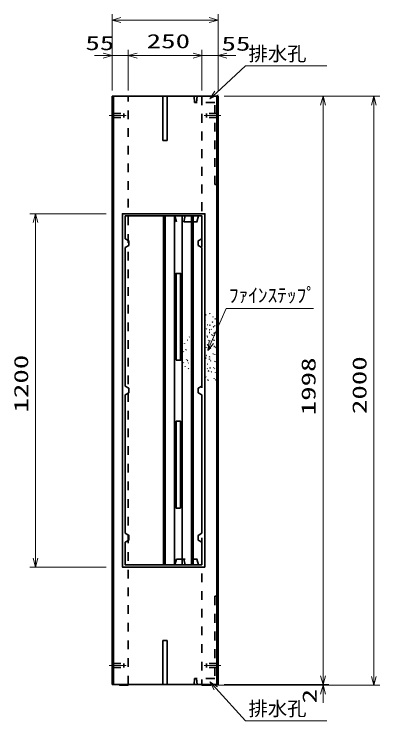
# Model space of a CAD drawing. Units: millimetres on the paper. Extents: x 0 to 1219, y 9 to 859.
# Drawn here: x 525.1 to 587.2, y 539.1 to 659.1 of the extents above; entities that cross this region are included whole.
import ezdxf
from ezdxf.enums import TextEntityAlignment as Align

# ---------------------------------------------------------------- set-up
doc = ezdxf.new("R2010")
doc.units = ezdxf.units.MM
doc.linetypes.add('USER2', pattern=[18.5, 12, -1.5, 3.5, -1.5])
doc.linetypes.add('USER3', pattern=[3, 1.5, -1.5])
for name, color, linetype, lineweight in [('D-BMK（構造物基準線）', 2, 'USER2', 18), ('D-STR-DIM（寸法）', 7, 'Continuous', 13), ('D-STR-HTXT（WS-旗）', 7, 'Continuous', 13), ('D-STR-HTXT（旗上げ）', 7, 'Continuous', 13), ('D-STR（構造物）', 1, 'Continuous', 35)]:
    doc.layers.add(name, color=color, linetype=linetype, lineweight=lineweight)
doc.styles.add('ＭＳ ゴシック', font='')
doc.styles.get('ＭＳ ゴシック').set_extended_font_data('MS Gothic')

# ---------------------------------------------------------------- blocks, each defined once
blk = doc.blocks.new('_Open30')
at = {"color": 7, "linetype": 'Continuous', "lineweight": 13}
for p, q in [((-1, 0.2679), (0, 0)), ((0, 0), (-1, -0.2679)), ((0, 0), (-1, 0))]:
    blk.add_line(p, q, dxfattribs=at)

msp = doc.modelspace()

# ---------------------------------------------------------------- linework, layer by layer
at = {"layer": 'D-BMK（構造物基準線）'}
for p, q in [((541.273, 641.942), (544.123, 641.942)), ((541.273, 641.942), (544.123, 641.942)), ((560.198, 641.942), (557.348, 641.942)), ((560.198, 641.942), (557.348, 641.942)), ((541.273, 548.542), (544.123, 548.542)), ((541.273, 548.542), (544.123, 548.542)), ((560.198, 548.542), (557.348, 548.542)), ((560.198, 548.542), (557.348, 548.542))]:
    msp.add_line(p, q, dxfattribs=at)
at = {"layer": 'D-STR-DIM（寸法）'}
for p, q in [((541.735, 653.088), (541.735, 659.139)), ((559.735, 653.119), (559.735, 659.139)), ((543.235, 658.139), (558.235, 658.139)), ((541.735, 646.192), (541.735, 653.088)), ((544.485, 646.244), (544.485, 653.088)), ((544.485, 646.192), (544.485, 653.088)), ((556.985, 646.192), (556.985, 653.088)), ((556.985, 646.228), (556.985, 653.088)), ((559.735, 646.162), (559.735, 653.088)), ((540.235, 652.088), (538.735, 652.088)), ((541.735, 652.088), (544.485, 652.088)), ((545.985, 652.088), (547.485, 652.088)), ((545.985, 652.088), (555.485, 652.088)), ((555.485, 652.088), (553.985, 652.088)), ((556.985, 652.088), (559.735, 652.088)), ((561.235, 652.088), (562.735, 652.088)), ((560.735, 645.192), (578.524, 645.192)), ((577.087, 645.192), (587.164, 645.192)), ((577.524, 546.792), (577.524, 643.692)), ((586.164, 546.692), (586.164, 643.692)), ((540.735, 625.242), (527.772, 625.242)), ((528.772, 566.742), (528.772, 623.742)), ((540.735, 565.242), (527.772, 565.242)), ((577.524, 546.792), (577.524, 548.292)), ((559.485, 545.192), (578.524, 545.192)), ((560.735, 545.292), (578.524, 545.292)), ((560.735, 545.292), (578.524, 545.292)), ((576.087, 545.192), (587.164, 545.192)), ((577.524, 545.292), (577.524, 545.192)), ((577.524, 543.692), (577.524, 542.192))]:
    msp.add_line(p, q, dxfattribs=at)
at = {"layer": 'D-STR-HTXT（WS-旗）'}
for points in [[(578.189, 650.338), (564.401, 650.338), (559.443, 645.749)], [(578.189, 539.143), (564.401, 539.143), (559.353, 544.676)]]:
    msp.add_lwpolyline(points, dxfattribs=at)
at = {"layer": 'D-STR-HTXT（旗上げ）'}
msp.add_lwpolyline([(575.908, 609.151), (561.078, 609.151), (558.579, 603.4)], dxfattribs=at)
at = {"layer": 'D-STR（構造物）'}
for p, q in [((541.735, 545.292), (541.735, 645.192)), ((559.735, 645.192), (541.735, 645.192)), ((541.735, 545.292), (541.735, 645.192)), ((559.735, 645.192), (541.735, 645.192)), ((541.985, 545.292), (541.985, 645.192)), ((541.985, 545.292), (541.985, 645.192)), ((550.36, 645.192), (550.36, 637.692)), ((550.36, 645.192), (550.36, 637.692)), ((551.11, 645.192), (551.11, 637.692)), ((551.11, 645.192), (551.11, 637.692)), ((559.485, 645.192), (559.485, 545.292)), ((559.485, 645.192), (559.485, 545.292)), ((559.735, 645.192), (559.735, 545.292)), ((559.735, 645.192), (559.735, 545.292)), ((551.11, 637.692), (550.36, 637.692)), ((551.11, 637.692), (550.36, 637.692)), ((550.491, 624.867), (550.491, 565.617)), ((550.741, 624.867), (550.741, 565.617)), ((552.36, 624.867), (552.36, 565.617)), ((553.61, 624.867), (553.61, 565.617)), ((555.23, 624.867), (555.23, 565.617)), ((555.48, 624.867), (555.48, 565.617)), ((543.985, 619.495), (543.985, 595.992)), ((556.985, 595.992), (556.985, 619.495)), ((557.503, 607.24), (557.556, 607.187)), ((557.556, 607.187), (557.61, 607.24)), ((557.618, 608.094), (557.69, 608.075)), ((558.243, 608.27), (558.301, 608.318)), ((558.301, 608.318), (558.349, 608.26)), ((558.819, 607.764), (558.894, 607.764)), ((559.166, 607.379), (559.219, 607.432)), ((559.219, 607.432), (559.272, 607.379)), ((557.984, 606.367), (557.91, 606.38)), ((558.323, 606.296), (558.348, 606.367)), ((558.802, 606.831), (558.73, 606.812)), ((558.783, 606.904), (558.802, 606.831)), ((558.919, 605.994), (558.932, 606.068)), ((558.932, 606.068), (559.006, 606.055)), ((559.114, 606.194), (559.176, 606.237)), ((559.176, 606.237), (559.219, 606.175)), ((555.304, 604.849), (555.251, 604.902)), ((555.304, 604.849), (555.357, 604.902)), ((557.767, 605.694), (557.705, 605.651)), ((557.767, 605.694), (557.81, 605.633)), ((558.201, 605.518), (558.262, 605.561)), ((558.309, 605.09), (558.235, 605.097)), ((558.262, 605.561), (558.305, 605.499)), ((558.531, 605.621), (558.599, 605.652)), ((559.047, 604.942), (559.084, 605.007)), ((559.084, 605.007), (559.149, 604.97)), ((554.522, 603.759), (554.597, 603.766)), ((554.832, 604.266), (554.851, 604.339)), ((555.279, 604.142), (555.344, 604.179)), ((557.878, 604.281), (557.953, 604.281)), ((557.897, 604.452), (557.884, 604.525)), ((558.121, 603.759), (558.049, 603.74)), ((558.284, 603.722), (558.345, 603.679)), ((558.345, 603.679), (558.302, 603.618)), ((558.653, 604.674), (558.605, 604.732)), ((558.764, 604.616), (558.703, 604.573)), ((558.807, 604.555), (558.764, 604.616)), ((558.965, 603.767), (559.039, 603.78)), ((559.056, 604.564), (558.982, 604.577)), ((559.039, 603.78), (559.052, 603.706)), ((559.043, 604.49), (559.056, 604.564)), ((554.044, 603.144), (554.05, 603.219)), ((555.298, 603.052), (555.33, 602.984)), ((557.727, 602.563), (557.69, 602.498)), ((557.891, 602.943), (557.963, 602.963)), ((557.963, 602.963), (557.944, 603.035)), ((558.405, 602.396), (558.343, 602.353)), ((558.405, 602.396), (558.448, 602.335)), ((559.095, 602.712), (559.021, 602.699)), ((559.108, 602.638), (559.095, 602.712)), ((559.337, 602.541), (559.275, 602.584)), ((559.294, 602.48), (559.337, 602.541)), ((553.893, 601.807), (553.84, 601.86)), ((554.262, 602.108), (554.294, 602.176)), ((557.718, 601.153), (557.775, 601.201)), ((557.775, 601.201), (557.727, 601.259)), ((558.15, 602.206), (558.137, 602.133)), ((558.845, 601.409), (558.907, 601.452)), ((558.907, 601.452), (558.95, 601.39)), ((559.198, 601.4), (559.185, 601.326)), ((553.901, 599.98), (553.875, 599.91)), ((554.355, 600.445), (554.335, 600.517)), ((554.539, 600.357), (554.474, 600.32)), ((554.539, 600.357), (554.576, 600.292)), ((557.73, 600.739), (557.656, 600.745)), ((558.264, 600.595), (558.192, 600.575)), ((558.284, 600.968), (558.212, 600.988)), ((558.283, 600.522), (558.264, 600.595)), ((558.265, 600.896), (558.284, 600.968)), ((558.45, 600.237), (558.508, 600.285)), ((558.508, 600.285), (558.459, 600.343)), ((559.204, 600.203), (559.197, 600.128)), ((554.12, 599.334), (554.151, 599.266)), ((554.643, 598.91), (554.7, 598.958)), ((554.663, 599.888), (554.716, 599.941)), ((554.7, 598.958), (554.748, 598.9)), ((555.279, 599.396), (555.298, 599.469)), ((557.938, 598.913), (557.87, 598.945)), ((557.878, 599.692), (557.953, 599.692)), ((558.39, 599.084), (558.318, 599.104)), ((558.39, 599.084), (558.371, 599.012)), ((558.975, 599.082), (558.981, 599.157)), ((559.171, 598.929), (559.123, 598.987)), ((558.045, 598.556), (558.12, 598.549)), ((558.12, 598.549), (558.114, 598.474)), ((558.614, 598.401), (558.556, 598.353)), ((558.566, 598.459), (558.614, 598.401)), ((559.303, 598.244), (559.31, 598.319)), ((557.675, 597.536), (557.728, 597.482)), ((557.976, 597.061), (558.044, 597.029)), ((558.044, 597.029), (558.012, 596.961)), ((559.081, 597.198), (559.087, 597.273)), ((559.22, 596.997), (559.277, 597.045)), ((559.277, 597.045), (559.229, 597.103)), ((543.985, 594.492), (543.985, 570.989)), ((556.985, 570.989), (556.985, 594.492)), ((556.985, 565.617), (556.985, 569.489)), ((556.389, 565.617), (556.985, 565.617)), ((550.36, 545.292), (550.36, 552.792)), ((551.11, 552.792), (550.36, 552.792)), ((550.36, 545.292), (550.36, 552.792)), ((551.11, 552.792), (550.36, 552.792)), ((551.11, 545.292), (551.11, 552.792)), ((551.11, 545.292), (551.11, 552.792)), ((559.735, 545.292), (541.735, 545.292)), ((559.735, 545.292), (541.735, 545.292)), ((542.986, 545.192), (542.885, 545.292)), ((542.986, 545.192), (542.885, 545.292)), ((544.485, 545.192), (542.986, 545.192)), ((544.485, 545.192), (542.986, 545.192)), ((544.485, 545.192), (544.585, 545.292)), ((544.485, 545.192), (544.585, 545.292)), ((556.985, 545.192), (556.885, 545.292)), ((556.985, 545.192), (556.885, 545.292)), ((556.985, 545.192), (558.485, 545.192)), ((556.985, 545.192), (558.485, 545.192)), ((558.485, 545.192), (558.585, 545.292)), ((558.485, 545.192), (558.585, 545.292))]:
    msp.add_line(p, q, dxfattribs=at)
at = {"layer": 'D-STR（構造物）', "linetype": 'USER3'}
for p, q in [((544.485, 545.292), (544.485, 645.192)), ((544.485, 545.292), (544.485, 645.192)), ((556.087, 644.142), (556.161, 645.192)), ((556.087, 644.142), (556.161, 645.192)), ((556.985, 645.192), (556.985, 545.292)), ((556.985, 645.192), (556.985, 545.292)), ((559.16, 630.192), (559.16, 644.142)), ((559.16, 630.192), (559.16, 644.142)), ((541.735, 642.292), (543.736, 642.292)), ((541.735, 642.292), (543.736, 642.292)), ((543.736, 641.592), (543.736, 642.292)), ((543.736, 641.592), (543.736, 642.292)), ((559.735, 642.292), (557.735, 642.292)), ((557.735, 641.592), (557.735, 642.292)), ((559.735, 642.292), (557.735, 642.292)), ((557.735, 641.592), (557.735, 642.292)), ((541.735, 641.592), (543.736, 641.592)), ((541.735, 641.592), (543.736, 641.592)), ((559.735, 641.592), (557.735, 641.592)), ((559.735, 641.592), (557.735, 641.592)), ((559.16, 630.192), (559.735, 630.192)), ((559.16, 630.192), (559.735, 630.192)), ((553.906, 623.867), (554.155, 624.867)), ((554.155, 565.617), (553.906, 566.617)), ((559.16, 560.292), (559.16, 546.342)), ((559.16, 560.292), (559.735, 560.292)), ((559.16, 560.292), (559.16, 546.342)), ((559.16, 560.292), (559.735, 560.292)), ((541.735, 548.892), (543.736, 548.892)), ((541.735, 548.892), (543.736, 548.892)), ((543.736, 548.892), (543.736, 548.192)), ((543.736, 548.892), (543.736, 548.192)), ((557.735, 548.892), (557.735, 548.192)), ((559.735, 548.892), (557.735, 548.892)), ((557.735, 548.892), (557.735, 548.192)), ((559.735, 548.892), (557.735, 548.892)), ((541.735, 548.192), (543.736, 548.192)), ((541.735, 548.192), (543.736, 548.192)), ((559.735, 548.192), (557.735, 548.192)), ((559.735, 548.192), (557.735, 548.192)), ((556.087, 546.342), (556.161, 545.292)), ((556.087, 546.342), (556.161, 545.292))]:
    msp.add_line(p, q, dxfattribs=at)
for points in [[(559.16, 644.142), (555.721, 644.142), (555.641, 645.192)], [(559.16, 644.142), (555.721, 644.142), (555.641, 645.192)], [(555.4, 623.867), (552.669, 623.867), (552.401, 624.868)], [(552.401, 565.616), (552.669, 566.617), (555.4, 566.617)], [(559.16, 546.342), (555.721, 546.342), (555.641, 545.292)], [(559.16, 546.342), (555.721, 546.342), (555.641, 545.292)]]:
    msp.add_lwpolyline(points, dxfattribs=at)
at = {"layer": 'D-STR（構造物）'}
for points in [[(557.485, 565.242), (557.485, 625.242), (543.485, 625.242), (543.485, 565.242)], [(555.359, 624.867), (555.4, 623.867), (556.137, 623.867), (556.389, 624.867)], [(552.61, 600.367), (553.36, 600.367), (553.36, 615.117), (552.61, 615.117)], [(553.36, 575.267), (553.36, 590.017), (552.61, 590.017), (552.61, 575.267)], [(555.4, 566.617), (555.359, 565.617), (556.389, 565.617), (556.137, 566.617)]]:
    msp.add_lwpolyline(points, close=True, dxfattribs=at)
for points in [[(555.359, 624.867), (543.985, 624.867), (543.985, 620.994)], [(556.985, 620.994), (556.985, 624.867), (556.389, 624.867)], [(543.985, 620.994), (544.614, 620.631), (544.614, 619.858), (543.985, 619.495)], [(556.985, 620.994), (556.356, 620.631), (556.356, 619.858), (556.985, 619.495)], [(543.985, 595.992), (544.614, 595.629), (544.614, 594.855)], [(543.985, 595.992), (544.614, 595.629), (544.614, 594.855), (543.985, 594.492)], [(556.985, 595.992), (556.356, 595.629), (556.356, 594.855), (556.985, 594.492)], [(543.985, 569.489), (544.614, 569.852), (544.614, 570.626), (543.985, 570.989)], [(556.985, 570.989), (556.356, 570.626), (556.356, 569.852), (556.985, 569.489)], [(543.985, 569.489), (543.985, 565.617), (555.359, 565.617)]]:
    msp.add_lwpolyline(points, dxfattribs=at)

# ---------------------------------------------------------------- block references
at = {"layer": 'D-STR-DIM（寸法）', "xscale": 1.5, "yscale": 1.5}
for p, rotation in [((541.735, 658.139), 180), ((544.485, 652.088), 180), ((544.485, 652.088), 180), ((559.735, 652.088), 180), ((577.524, 645.192), 90), ((586.164, 645.192), 90), ((528.772, 625.242), 90), ((528.772, 565.242), 270), ((577.524, 545.292), 270), ((577.524, 545.292), 270), ((586.164, 545.192), 270), ((577.524, 545.192), 90)]:
    msp.add_blockref('_Open30', p, dxfattribs=dict(at, rotation=rotation))
for p in [(559.735, 658.139), (541.735, 652.088), (556.985, 652.088), (556.985, 652.088)]:
    msp.add_blockref('_Open30', p, dxfattribs=at)
at = {"layer": 'D-STR-HTXT（WS-旗）', "xscale": 1.5, "yscale": 1.5}
for p, rotation in [((558.342, 644.73), 222.78711), ((558.342, 545.784), 132.37661)]:
    msp.add_blockref('_Open30', p, dxfattribs=dict(at, rotation=rotation))
at = {"layer": 'D-STR-HTXT（旗上げ）', "xscale": 1.5, "yscale": 1.5, "rotation": 246.50838}
msp.add_blockref('_Open30', (557.981, 602.024), dxfattribs=at)

# ---------------------------------------------------------------- texts
at = {"layer": 'D-STR-DIM（寸法）', "style": 'ＭＳ ゴシック', "width": 1.5}
for s, p in [('55', (537.216, 652.307)), ('250', (547.61, 652.626)), ('55', (560.3, 652.212))]:
    msp.add_text(s, height=2.405, dxfattribs=at).set_placement(p, align=Align.BOTTOM_LEFT)
for s, p in [('1200', (528.234, 591.492)), ('1998', (576.987, 591.033)), ('2000', (585.627, 591.233)), ('2', (577.162, 542.104))]:
    msp.add_text(s, height=2.405, rotation=90, dxfattribs=at).set_placement(p, align=Align.BOTTOM_LEFT)
at = {"layer": 'D-STR-HTXT（WS-旗）', "style": 'ＭＳ ゴシック'}
for p in [(564.882, 650.49), (564.882, 539.295)]:
    msp.add_text('排水孔', height=2.405, dxfattribs=at).set_placement(p, align=Align.BOTTOM_LEFT)
at = {"layer": 'D-STR-HTXT（旗上げ）', "style": 'ＭＳ ゴシック'}
msp.add_text('ﾌｧｲﾝｽﾃｯﾌﾟ', height=2.405, dxfattribs=at).set_placement((561.558, 609.475), align=Align.BOTTOM_LEFT)

doc.saveas('drawing.dxf')
